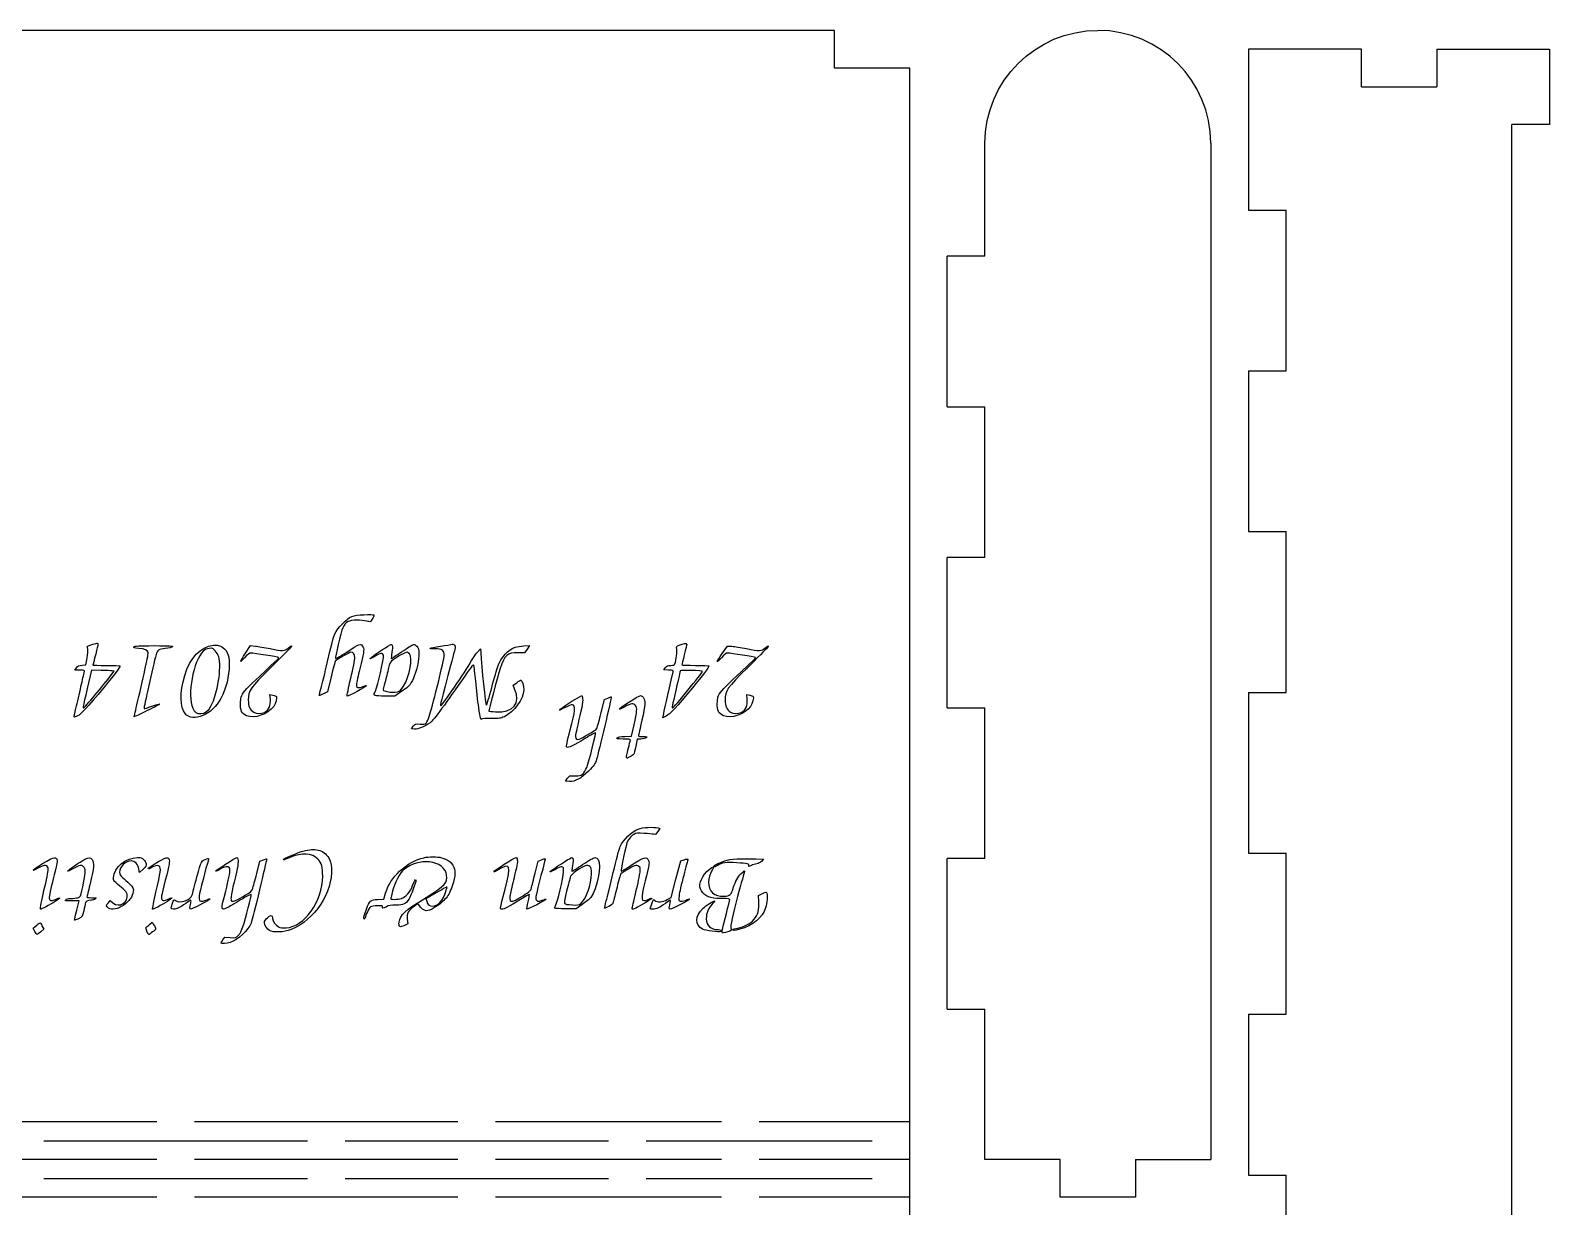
# Model space of a CAD drawing. Header units: millimetres. Extents: x 3 to 195, y -207 to -3.
# Drawn here: x 73.9 to 195, y -96.8 to -3 of the extents above; entities that cross this region are included whole.
import ezdxf

# ---------------------------------------------------------------- set-up
doc = ezdxf.new("R2010")
doc.units = ezdxf.units.MM
doc.layers.add('Box', color=7, linetype='CONTINUOUS')
doc.layers.add('Text', color=7, linetype='CONTINUOUS')

# ---------------------------------------------------------------- blocks, each defined once
blk = doc.blocks.new('BLOCK_2')
at = {"layer": 'Box', "color": 7}
for points in [[(180, -4.5), (171, -4.5)], [(171, -4.5), (171, -17.32)], [(180, -7.5), (180, -4.5)], [(186, -4.5), (186, -7.5)], [(186, -4.5), (192, -4.5)], [(192, -4.5), (195, -4.5)], [(195, -4.5), (195, -10.5)], [(180, -7.5), (186, -7.5)], [(192, -139.5), (192, -10.5)], [(195, -10.5), (192, -10.5)], [(171, -17.32), (174, -17.32)], [(174, -30.14), (174, -17.32)], [(171, -30.14), (171, -42.95)], [(171, -30.14), (174, -30.14)], [(171, -42.95), (174, -42.95)], [(174, -55.77), (174, -42.95)], [(171, -55.77), (171, -68.59)], [(171, -55.77), (174, -55.77)], [(171, -68.59), (174, -68.59)], [(174, -81.41), (174, -68.59)], [(171, -81.41), (171, -94.23)], [(171, -81.41), (174, -81.41)], [(171, -94.23), (174, -94.23)], [(174, -107.05), (174, -94.23)]]:
    blk.add_lwpolyline(points, dxfattribs=at)
blk = doc.blocks.new('BLOCK_3')
at = {"layer": 'Box', "color": 7}
for points in [[(150, -21), (150, -12)], [(168, -12), (168, -93)], [(147, -33), (147, -21)], [(150, -21), (147, -21)], [(147, -33), (150, -33)], [(150, -45), (150, -33)], [(150, -45), (147, -45)], [(147, -57), (147, -45)], [(147, -57), (150, -57)], [(150, -69), (150, -57)], [(150, -69), (147, -69)], [(147, -81), (147, -69)], [(147, -81), (150, -81)], [(150, -93), (150, -81)], [(156, -93), (150, -93)], [(156, -96), (156, -93)], [(162, -93), (162, -96)], [(162, -93), (168, -93)], [(162, -96), (156, -96)]]:
    blk.add_lwpolyline(points, dxfattribs=at)
for points in [[(150, -12), (150, -7.03), (154.03, -3), (159, -3)], [(168, -12), (168, -7.03), (163.97, -3), (159, -3)]]:
    blk.add_open_spline(points, degree=3, dxfattribs=at)

msp = doc.modelspace()

# ---------------------------------------------------------------- linework, layer by layer
at = {"layer": 'Box', "color": 7}
for points in [[(138, -3), (9, -3)], [(138, -6), (138, -3)], [(144, -6), (138, -6)], [(144, -132), (144, -6)], [(84, -90), (63, -90)], [(108, -90), (87, -90)], [(129, -90), (111, -90)], [(144, -90), (132, -90)], [(75, -91.5), (96, -91.5)], [(99, -91.5), (120, -91.5)], [(123, -91.5), (141, -91.5)], [(84, -93), (63, -93)], [(108, -93), (87, -93)], [(129, -93), (111, -93)], [(144, -93), (132, -93)], [(75, -94.5), (96, -94.5)], [(99, -94.5), (120, -94.5)], [(123, -94.5), (141, -94.5)], [(84, -96), (63, -96)], [(108, -96), (87, -96)], [(129, -96), (111, -96)], [(144, -96), (132, -96)]]:
    msp.add_lwpolyline(points, dxfattribs=at)
at = {"layer": 'Text', "color": 7}
for points in [[(101.3, -49.59), (101.3, -49.59)], [(78.5, -52.43), (78.48, -52.08), (78.78, -51.97)], [(91.08, -52.63), (91.47, -52.03), (91.86, -52.07)], [(107.74, -52.01), (107.74, -52.01)], [(113.26, -52.06), (113.71, -52.02), (113.51, -52.32), (113.31, -52.61), (112.76, -52.6)], [(126.24, -51.91), (126.24, -51.91)], [(78.04, -53.59), (78.35, -53.58), (78.43, -53.18)], [(79.13, -52.71), (79.13, -52.71)], [(85.24, -52.13), (85.24, -52.13)], [(87.7, -52.48), (87.7, -52.48), (87.7, -52.48)], [(89.15, -52.12), (89.15, -52.12)], [(94.64, -52.22), (94.64, -52.22)], [(103.73, -52.63), (103.73, -52.63)], [(104.73, -52.08), (104.73, -52.08)], [(109.59, -52.52), (109.81, -52.3), (109.82, -52.58)], [(129.07, -52.66), (129.47, -52.07), (129.84, -52.09)], [(132.64, -52.22), (132.64, -52.22)], [(77.86, -54), (77.46, -54), (77.6, -53.81)], [(79.53, -54.01), (78.8, -54), (78.46, -55.45), (78.46, -55.45)], [(80.4, -54.35), (80.61, -54.07), (80.43, -54.05)], [(124.79, -53.99), (124.4, -53.97), (124.54, -53.79)], [(125.72, -54.04), (125.72, -54.04)], [(97.9, -54.52), (97.61, -55.71), (97.29, -55.87)], [(103.54, -55.67), (102.98, -56.06), (102.2, -56.06)], [(112.52, -55.47), (112.4, -55.19), (112.68, -54.99)], [(93.05, -56.3), (93.01, -55.94), (93.25, -55.98)], [(117.51, -56.22), (117.88, -56.01), (117.92, -56.18), (117.92, -56.18), (117.92, -56.18)], [(119.39, -57.47), (119.67, -56.33), (119.94, -56.22)], [(122.75, -56.15), (122.75, -56.15)], [(131.05, -56.3), (131.01, -55.94), (131.25, -55.98)], [(124.59, -57.67), (124.33, -57.8), (124.37, -57.58)], [(104.55, -58.69), (104.29, -58.67), (104.44, -58.46)], [(121.3, -59.27), (121.83, -59.25), (122.04, -58.34)], [(122.58, -59.48), (122.28, -59.48), (122.17, -60.06)], [(116.88, -62.86), (116.58, -62.84), (116.73, -62.61)], [(123.95, -66.57), (124.08, -66.61), (123.92, -66.86)], [(123.95, -66.57), (123.95, -66.57), (123.95, -66.57)], [(96.86, -68.34), (96.86, -68.34), (96.86, -68.34)], [(106.69, -68.94), (106.69, -68.94)], [(76.05, -69.11), (76.05, -69.11)], [(78.85, -69.09), (78.85, -69.09)], [(82.91, -69.86), (82.63, -70.13), (82.58, -69.84)], [(82.95, -69.09), (82.95, -69.09)], [(84.97, -69.03), (84.97, -69.03)], [(88.12, -69.1), (88.12, -69.1)], [(90.46, -69.07), (90.46, -69.07)], [(91.96, -70.2), (92.22, -69.21), (92.5, -69.1)], [(112.71, -69.03), (112.71, -69.03)], [(114.15, -70.16), (114.39, -69.21), (114.66, -69.1)], [(117.48, -69.97), (117.48, -69.97), (117.48, -69.97)], [(119.18, -69.09), (119.18, -69.09)], [(124.68, -72.28), (124.99, -72.11), (125.37, -70.65), (125.75, -69.2), (126.04, -69.1)], [(126.32, -69.07), (126.32, -69.07)], [(128.21, -70.02), (128.21, -70.02), (128.21, -70.02)], [(131.76, -69.04), (132.34, -69.07), (132.19, -69.23)], [(131.76, -69.04), (131.76, -69.04)], [(77.63, -73.12), (77.82, -72.39), (77.22, -72.39)], [(80.14, -72.54), (80.29, -72.36), (80.5, -72.54)], [(101.6, -72.27), (102.09, -72.25), (102.23, -71.78)], [(106.26, -71.75), (105.45, -72.22), (105.51, -72.41)], [(106.26, -71.75), (106.26, -71.75), (106.26, -71.75)], [(131.98, -72.42), (131.94, -71.96), (132.23, -71.81)], [(132.61, -71.77), (132.61, -71.77), (132.61, -71.77)], [(103.96, -73.83), (104, -74.2), (103.73, -74.34)], [(117.91, -72.67), (117.41, -73.01), (116.58, -73.01)], [(128.23, -72.67), (128.23, -72.67), (128.23, -72.67)], [(74.27, -74.81), (74.14, -74.56), (74.29, -74.44)], [(74.85, -74.36), (75.01, -74.63), (74.75, -74.84)], [(74.85, -74.36), (74.85, -74.36)], [(83.42, -74.26), (83.62, -74.08), (83.72, -74.23), (83.72, -74.23)], [(89.27, -75.49), (89.41, -75.27), (89.85, -75.31)]]:
    msp.add_lwpolyline(points, dxfattribs=at)
for points in [[(98.8, -50.29), (99.41, -49.68), (99.59, -49.6), (100.51, -49.57)], [(100.51, -49.57), (100.92, -49.56), (101.28, -49.57), (101.3, -49.59)], [(101.3, -49.59), (101.35, -49.64), (101.13, -50.06), (101.03, -50.12)], [(97.61, -53.31), (98.17, -50.91), (98.15, -50.94), (98.8, -50.29)], [(98.82, -50.61), (98.67, -50.96), (98.2, -53.01), (98.25, -53.07)], [(99.95, -50.01), (99.29, -50.01), (99.01, -50.16), (98.82, -50.61)], [(100.7, -50.08), (100.56, -50.04), (100.22, -50.01), (99.95, -50.01)], [(101.03, -50.12), (100.99, -50.14), (100.85, -50.12), (100.7, -50.08)], [(78.78, -51.97), (78.94, -51.9), (79.13, -51.85), (79.21, -51.85)], [(79.21, -51.85), (79.35, -51.85), (79.35, -51.85), (79.13, -52.71)], [(82.18, -52.13), (82.24, -52.06), (82.57, -52.04), (83.79, -52.04)], [(83.79, -52.04), (85.08, -52.04), (85.31, -52.06), (85.24, -52.13)], [(86.23, -54.42), (86.64, -53.01), (87.48, -52.12), (88.51, -52.01)], [(88.51, -52.01), (88.8, -51.97), (88.91, -51.99), (89.15, -52.12)], [(94.46, -52.24), (94.74, -51.99), (94.84, -51.98), (94.64, -52.22)], [(99.09, -52.58), (100.19, -51.85), (100.27, -51.83), (100.44, -52.16)], [(102.42, -52.08), (102.7, -51.91), (102.73, -51.91), (102.77, -52.01)], [(102.77, -52.01), (102.8, -52.08), (102.78, -52.33), (102.74, -52.58)], [(103.51, -52.53), (103.96, -52.23), (104.38, -51.97), (104.45, -51.95)], [(104.45, -51.95), (104.52, -51.93), (104.63, -51.98), (104.73, -52.08)], [(106.61, -52.08), (107.04, -52.02), (107.46, -51.95), (107.54, -51.93)], [(107.54, -51.93), (107.63, -51.91), (107.7, -51.94), (107.74, -52.01)], [(107.74, -52.01), (107.77, -52.07), (107.79, -52.19), (107.77, -52.26)], [(125.44, -52.33), (125.4, -52.11), (125.41, -52.09), (125.63, -52)], [(125.63, -52), (125.97, -51.86), (126.24, -51.82), (126.24, -51.91)], [(126.24, -51.91), (126.24, -51.95), (126.15, -52.33), (126.04, -52.76)], [(132.46, -52.24), (132.74, -51.99), (132.84, -51.98), (132.64, -52.22)], [(78.43, -53.18), (78.48, -52.97), (78.51, -52.63), (78.5, -52.43)], [(79.13, -52.71), (79.01, -53.19), (78.91, -53.58), (78.91, -53.59)], [(82.57, -52.26), (82.19, -52.23), (82.12, -52.2), (82.18, -52.13)], [(82.47, -56.51), (83.02, -54.24), (83.35, -52.69), (83.31, -52.56)], [(83.31, -52.56), (83.25, -52.38), (83.09, -52.31), (82.57, -52.26)], [(83.94, -52.75), (83.7, -53.65), (82.95, -57.02), (82.98, -57.05)], [(84.68, -52.27), (84.14, -52.32), (84.03, -52.39), (83.94, -52.75)], [(85.24, -52.13), (85.2, -52.18), (84.97, -52.24), (84.68, -52.27)], [(87.7, -52.48), (86.91, -53.23), (86.4, -55.99), (86.86, -57.03)], [(88.17, -52.26), (88, -52.28), (87.83, -52.36), (87.7, -52.48)], [(88.65, -52.45), (88.46, -52.24), (88.41, -52.22), (88.17, -52.26)], [(88.94, -52.94), (88.9, -52.79), (88.77, -52.57), (88.65, -52.45)], [(88.92, -54.82), (89.04, -54.13), (89.05, -53.3), (88.94, -52.94)], [(89.15, -52.12), (89.38, -52.23), (89.49, -52.35), (89.61, -52.6)], [(89.61, -52.6), (89.75, -52.88), (89.77, -53), (89.77, -53.58)], [(90.99, -53), (90.56, -53.46), (90.57, -53.41), (91.08, -52.63)], [(90.67, -56.64), (90.71, -55.81), (90.6, -55.94), (93.62, -53.14)], [(91.51, -52.63), (91.39, -52.63), (91.24, -52.74), (90.99, -53)], [(93.71, -52.99), (93.67, -52.95), (91.72, -52.63), (91.51, -52.63)], [(91.86, -52.07), (92.08, -52.1), (92.6, -52.19), (93.03, -52.27)], [(93.03, -52.27), (94.05, -52.48), (94.19, -52.48), (94.46, -52.24)], [(94.64, -52.22), (94.55, -52.32), (93.84, -53.03), (93.07, -53.8)], [(93.62, -53.14), (93.69, -53.08), (93.73, -53.01), (93.71, -52.99)], [(99.47, -52.56), (99.36, -52.56), (98.29, -53.18), (98.22, -53.28)], [(98.25, -53.07), (98.27, -53.09), (98.65, -52.87), (99.09, -52.58)], [(99.46, -54.64), (99.64, -53.87), (99.79, -53.13), (99.79, -53)], [(99.79, -53), (99.79, -52.75), (99.66, -52.56), (99.47, -52.56)], [(100.44, -52.16), (100.54, -52.36), (100.5, -52.63), (100.18, -53.89)], [(100.97, -53.1), (100.97, -53.04), (101.92, -52.36), (102.42, -52.08)], [(101.31, -52.93), (101.12, -53.05), (100.97, -53.13), (100.97, -53.1)], [(102.05, -53.13), (102.13, -52.57), (101.95, -52.52), (101.31, -52.93)], [(101.37, -55.78), (101.47, -55.67), (101.96, -53.74), (102.05, -53.13)], [(103.07, -53.01), (102.68, -53.26), (102.59, -53.35), (102.54, -53.54)], [(102.74, -52.58), (102.7, -52.83), (102.67, -53.05), (102.68, -53.06)], [(102.68, -53.06), (102.69, -53.07), (103.07, -52.83), (103.51, -52.53)], [(103.73, -52.63), (103.63, -52.67), (103.33, -52.84), (103.07, -53.01)], [(103.67, -55.28), (104.15, -54.46), (104.41, -53), (104.13, -52.69)], [(104.13, -52.69), (103.99, -52.54), (103.97, -52.54), (103.73, -52.63)], [(104.88, -52.69), (104.88, -53.18), (104.76, -53.82), (104.55, -54.39)], [(104.73, -52.08), (104.86, -52.21), (104.88, -52.29), (104.88, -52.69)], [(106.17, -52.3), (105.92, -52.3), (105.73, -52.28), (105.77, -52.25)], [(105.76, -57.5), (106.04, -56.64), (106.91, -53.11), (106.91, -52.83)], [(105.77, -52.25), (105.8, -52.22), (106.18, -52.14), (106.61, -52.08)], [(106.91, -52.83), (106.91, -52.41), (106.75, -52.3), (106.17, -52.3)], [(107.77, -52.26), (107.75, -52.34), (107.49, -53.31), (107.2, -54.42)], [(109.04, -53.31), (109.22, -52.99), (109.47, -52.63), (109.59, -52.52)], [(109.82, -52.58), (109.88, -53.72), (110.2, -56.8), (110.26, -56.79)], [(111.18, -53.69), (111.44, -52.98), (112.03, -52.32), (112.57, -52.17)], [(112.76, -52.6), (111.92, -52.59), (111.73, -52.76), (111.37, -53.87)], [(112.57, -52.17), (112.7, -52.14), (113.01, -52.09), (113.26, -52.06)], [(125.29, -53.49), (125.39, -53.13), (125.47, -52.53), (125.44, -52.33)], [(126.04, -52.76), (125.94, -53.19), (125.85, -53.55), (125.85, -53.57)], [(128.67, -56.64), (128.71, -55.81), (128.6, -55.94), (131.62, -53.14)], [(128.66, -53.31), (128.66, -53.28), (128.84, -52.98), (129.07, -52.66)], [(129, -53), (128.81, -53.2), (128.66, -53.34), (128.66, -53.31)], [(129.51, -52.63), (129.39, -52.63), (129.24, -52.74), (129, -53)], [(131.71, -52.99), (131.67, -52.95), (129.72, -52.63), (129.51, -52.63)], [(129.84, -52.09), (130.04, -52.1), (130.56, -52.18), (131, -52.27)], [(131, -52.27), (132.05, -52.48), (132.19, -52.48), (132.46, -52.24)], [(132.64, -52.22), (132.55, -52.32), (131.84, -53.03), (131.07, -53.8)], [(131.62, -53.14), (131.69, -53.08), (131.73, -53.01), (131.71, -52.99)], [(77.6, -53.81), (77.71, -53.65), (77.79, -53.61), (78.04, -53.59)], [(78.23, -54.11), (78.26, -54.01), (78.21, -54), (77.86, -54)], [(78, -55.11), (78.11, -54.62), (78.21, -54.18), (78.23, -54.11)], [(78.18, -57), (78.23, -57), (79.76, -55.17), (80.4, -54.35)], [(78.91, -53.59), (78.91, -53.6), (79.39, -53.61), (79.98, -53.61)], [(80.43, -54.05), (80.33, -54.03), (79.92, -54.01), (79.53, -54.01)], [(81.06, -53.66), (81.06, -53.77), (80.65, -54.33), (79.81, -55.34)], [(79.98, -53.61), (80.58, -53.61), (81.06, -53.63), (81.06, -53.66)], [(86.25, -57.45), (85.84, -56.96), (85.83, -55.79), (86.23, -54.42)], [(89.77, -53.58), (89.76, -54.5), (89.54, -55.4), (89.1, -56.24)], [(93.07, -53.8), (91.45, -55.4), (91.29, -55.64), (91.29, -56.37)], [(97.09, -55.43), (97.17, -55.13), (97.41, -54.18), (97.61, -53.31)], [(98.22, -53.28), (98.2, -53.31), (98.06, -53.87), (97.9, -54.52)], [(100.18, -53.89), (100.04, -54.43), (99.92, -54.99), (99.92, -55.13)], [(102.54, -53.54), (102.51, -53.67), (102.39, -54.14), (102.28, -54.59)], [(104.55, -54.39), (104.31, -55.05), (104.14, -55.27), (103.54, -55.67)], [(108.54, -54.47), (107.13, -56.53), (106.04, -57.99), (105.78, -58.18)], [(107.2, -54.42), (106.52, -56.99), (106.56, -56.81), (106.66, -56.8)], [(106.66, -56.8), (106.76, -56.8), (108.59, -54.12), (109.04, -53.31)], [(109.27, -53.63), (109.23, -53.5), (109.12, -53.63), (108.54, -54.47)], [(109.42, -54.88), (109.36, -54.27), (109.29, -53.71), (109.27, -53.63)], [(111.37, -53.87), (111.15, -54.56), (110.43, -57.22), (110.46, -57.25)], [(110.69, -55.39), (110.89, -54.64), (111.11, -53.88), (111.18, -53.69)], [(124.37, -57.58), (124.4, -57.41), (124.73, -55.93), (125.16, -54.12)], [(124.54, -53.79), (124.66, -53.64), (124.73, -53.61), (124.97, -53.61)], [(125.16, -54.12), (125.18, -54.02), (125.12, -54), (124.79, -53.99)], [(124.97, -53.61), (125.18, -53.61), (125.26, -53.58), (125.29, -53.49)], [(125.12, -57), (125.2, -57), (127.48, -54.21), (127.48, -54.1)], [(125.72, -54.04), (125.72, -54.06), (125.57, -54.71), (125.39, -55.47)], [(126.45, -54.01), (126.05, -54), (125.72, -54.02), (125.72, -54.04)], [(125.85, -53.57), (125.85, -53.59), (126.33, -53.61), (126.93, -53.61)], [(127.48, -54.1), (127.48, -54.05), (127.18, -54.02), (126.45, -54.01)], [(128, -53.66), (128, -53.76), (127.52, -54.4), (126.69, -55.4)], [(126.93, -53.61), (127.52, -53.61), (128, -53.63), (128, -53.66)], [(131.07, -53.8), (129.45, -55.4), (129.29, -55.64), (129.29, -56.37)], [(77.61, -56.83), (77.71, -56.37), (77.89, -55.59), (78, -55.11)], [(79.81, -55.34), (78.4, -57.04), (77.98, -57.49), (77.68, -57.64)], [(78.46, -55.45), (78.09, -57.04), (78.1, -57), (78.18, -57)], [(87.52, -57.46), (88.15, -57.46), (88.62, -56.58), (88.92, -54.82)], [(96.95, -56.01), (96.94, -56), (97, -55.74), (97.09, -55.43)], [(99.17, -56.07), (99.15, -56.05), (99.28, -55.41), (99.46, -54.64)], [(100.71, -55.23), (100.71, -55.3), (99.21, -56.12), (99.17, -56.07)], [(99.92, -55.13), (99.92, -55.35), (99.93, -55.37), (100.12, -55.37)], [(100.12, -55.37), (100.23, -55.37), (100.41, -55.32), (100.51, -55.27)], [(100.51, -55.27), (100.62, -55.22), (100.71, -55.2), (100.71, -55.23)], [(102.04, -55.51), (102.01, -55.6), (102.07, -55.63), (102.34, -55.69)], [(102.28, -54.59), (102.17, -55.04), (102.07, -55.45), (102.04, -55.51)], [(102.34, -55.69), (103.06, -55.85), (103.4, -55.74), (103.67, -55.28)], [(109.66, -56.98), (109.58, -56.44), (109.47, -55.49), (109.42, -54.88)], [(110.26, -56.79), (110.3, -56.77), (110.49, -56.15), (110.69, -55.39)], [(111, -57.31), (112.42, -57.41), (113.03, -56.66), (112.52, -55.47)], [(113.24, -55.56), (113.24, -56.28), (112.47, -57.34), (111.7, -57.7)], [(112.68, -54.99), (112.84, -54.87), (112.99, -54.78), (113.02, -54.78)], [(113.02, -54.78), (113.11, -54.78), (113.24, -55.24), (113.24, -55.56)], [(126.69, -55.4), (125.43, -56.92), (124.88, -57.52), (124.59, -57.67)], [(125.39, -55.47), (125.05, -56.93), (125.03, -57), (125.12, -57)], [(77.41, -57.72), (77.41, -57.69), (77.5, -57.29), (77.61, -56.83)], [(82.2, -57.7), (82.2, -57.69), (82.32, -57.16), (82.47, -56.51)], [(82.98, -57.05), (83, -57.07), (83.28, -56.99), (83.61, -56.87)], [(84.23, -56.69), (84.25, -56.71), (83.81, -56.95), (83.24, -57.22)], [(83.61, -56.87), (83.93, -56.75), (84.21, -56.67), (84.23, -56.69)], [(89.1, -56.24), (88.43, -57.54), (86.88, -58.2), (86.25, -57.45)], [(91.16, -57.63), (90.78, -57.47), (90.64, -57.19), (90.67, -56.64)], [(93.32, -56.88), (92.88, -57.51), (91.77, -57.89), (91.16, -57.63)], [(91.29, -56.37), (91.29, -56.86), (91.42, -57.15), (91.72, -57.33)], [(92.58, -57.36), (92.91, -57.23), (93.1, -56.79), (93.05, -56.3)], [(93.25, -55.98), (93.38, -56), (93.5, -56.05), (93.53, -56.09)], [(93.53, -56.09), (93.6, -56.2), (93.48, -56.67), (93.32, -56.88)], [(97.29, -55.87), (97.11, -55.96), (96.96, -56.02), (96.95, -56.01)], [(102.2, -56.06), (101.36, -56.06), (101.18, -56), (101.37, -55.78)], [(116.08, -57.18), (116.05, -57.15), (117.04, -56.48), (117.51, -56.22)], [(117.12, -56.75), (117.03, -56.74), (116.78, -56.84), (116.54, -56.97)], [(116.95, -58.75), (117.35, -57.25), (117.39, -56.79), (117.12, -56.75)], [(117.92, -56.18), (117.98, -56.41), (117.92, -56.78), (117.62, -58.04)], [(120.22, -56.12), (120.25, -56.14), (119.19, -60.62), (119.05, -61.08)], [(119.94, -56.22), (120.08, -56.16), (120.21, -56.11), (120.22, -56.12)], [(120.85, -57.11), (120.78, -57.05), (122.39, -56.02), (122.57, -56.02)], [(122.16, -56.82), (122.01, -56.61), (121.78, -56.64), (121.3, -56.91)], [(122.04, -58.34), (122.28, -57.29), (122.3, -57.02), (122.16, -56.82)], [(122.57, -56.02), (122.6, -56.02), (122.68, -56.08), (122.75, -56.15)], [(122.75, -56.15), (122.96, -56.38), (122.94, -56.77), (122.66, -57.99)], [(129.16, -57.63), (128.78, -57.47), (128.64, -57.19), (128.67, -56.64)], [(131.32, -56.88), (130.88, -57.51), (129.77, -57.89), (129.16, -57.63)], [(129.29, -56.37), (129.29, -56.86), (129.42, -57.15), (129.72, -57.33)], [(130.58, -57.36), (130.91, -57.23), (131.1, -56.79), (131.05, -56.3)], [(131.25, -55.98), (131.38, -56), (131.5, -56.05), (131.53, -56.09)], [(131.53, -56.09), (131.6, -56.2), (131.48, -56.67), (131.32, -56.88)], [(77.68, -57.64), (77.53, -57.72), (77.41, -57.76), (77.41, -57.72)], [(83.24, -57.22), (82.68, -57.5), (82.21, -57.71), (82.2, -57.7)], [(86.86, -57.03), (87.01, -57.36), (87.15, -57.46), (87.52, -57.46)], [(91.72, -57.33), (91.97, -57.48), (92.27, -57.49), (92.58, -57.36)], [(104.99, -58.29), (105.47, -58.33), (105.5, -58.3), (105.76, -57.5)], [(109.89, -57.9), (109.81, -57.97), (109.78, -57.82), (109.66, -56.98)], [(110.66, -57.84), (110.22, -57.83), (109.95, -57.85), (109.89, -57.9)], [(110.46, -57.25), (110.47, -57.26), (110.72, -57.29), (111, -57.31)], [(111.7, -57.7), (111.38, -57.84), (111.27, -57.86), (110.66, -57.84)], [(116.54, -56.97), (116.3, -57.1), (116.1, -57.19), (116.08, -57.18)], [(117.62, -58.04), (117.48, -58.62), (117.36, -59.19), (117.36, -59.29)], [(119.05, -58.68), (119.08, -58.63), (119.23, -58.09), (119.39, -57.47)], [(121.3, -56.91), (121.07, -57.04), (120.86, -57.13), (120.85, -57.11)], [(122.66, -57.99), (122.51, -58.63), (122.39, -59.18), (122.39, -59.22)], [(129.72, -57.33), (129.97, -57.48), (130.27, -57.49), (130.58, -57.36)], [(104.44, -58.46), (104.58, -58.26), (104.59, -58.26), (104.99, -58.29)], [(105.78, -58.18), (105.33, -58.5), (104.84, -58.71), (104.55, -58.69)], [(116.68, -60.13), (116.62, -60.09), (116.7, -59.71), (116.95, -58.75)], [(117.36, -59.29), (117.36, -59.48), (117.49, -59.57), (117.67, -59.5)], [(117.67, -59.5), (117.86, -59.44), (118.98, -58.76), (119.05, -58.68)], [(118.97, -58.98), (118.95, -58.96), (118.59, -59.16), (118.17, -59.42)], [(118.27, -61.75), (118.44, -61.27), (119.02, -59.03), (118.97, -58.98)], [(120.69, -59.39), (120.75, -59.32), (120.93, -59.28), (121.3, -59.27)], [(122.39, -59.22), (122.39, -59.26), (122.54, -59.29), (122.76, -59.29)], [(122.76, -59.29), (123.1, -59.29), (123.12, -59.29), (123.01, -59.38)], [(118.17, -59.42), (117.22, -60), (116.78, -60.22), (116.68, -60.13)], [(121.17, -59.48), (120.69, -59.48), (120.62, -59.47), (120.69, -59.39)], [(121.74, -59.56), (121.74, -59.5), (121.58, -59.48), (121.17, -59.48)], [(121.69, -60.91), (121.36, -61.08), (121.36, -61.09), (121.57, -60.26)], [(121.57, -60.26), (121.66, -59.92), (121.73, -59.61), (121.74, -59.56)], [(122.17, -60.06), (122.1, -60.38), (122.03, -60.67), (122.01, -60.7)], [(123.01, -59.38), (122.94, -59.43), (122.74, -59.48), (122.58, -59.48)], [(117.94, -62.26), (118.05, -62.16), (118.2, -61.94), (118.27, -61.75)], [(119.05, -61.08), (118.92, -61.49), (118.85, -61.59), (118.41, -62.03)], [(122.01, -60.7), (121.98, -60.74), (121.84, -60.83), (121.69, -60.91)], [(116.73, -62.61), (116.89, -62.39), (116.9, -62.39), (117.31, -62.41)], [(118.41, -62.03), (117.81, -62.63), (117.33, -62.89), (116.88, -62.86)], [(117.31, -62.41), (117.69, -62.43), (117.75, -62.41), (117.94, -62.26)], [(122.36, -66.66), (122.74, -66.52), (123.61, -66.47), (123.95, -66.57)], [(120.93, -68.04), (121.16, -67.53), (121.88, -66.83), (122.36, -66.66)], [(122.01, -67.08), (121.76, -67.22), (121.52, -67.53), (121.43, -67.88)], [(122.83, -67), (122.34, -66.97), (122.2, -66.98), (122.01, -67.08)], [(123.59, -67.07), (123.49, -67.05), (123.15, -67.02), (122.83, -67)], [(123.92, -66.86), (123.79, -67.08), (123.74, -67.11), (123.59, -67.07)], [(74.48, -69.67), (75.7, -68.89), (75.96, -68.79), (76.05, -69.11)], [(78.27, -69.07), (78.62, -68.89), (78.72, -68.89), (78.85, -69.09)], [(80.55, -70.52), (80.57, -69.74), (81.55, -68.93), (82.47, -68.93)], [(82.47, -68.93), (82.73, -68.93), (82.83, -68.96), (82.95, -69.09)], [(83.38, -69.71), (84.58, -68.95), (84.89, -68.82), (84.97, -69.03)], [(88, -69.03), (88.13, -68.99), (88.15, -69), (88.12, -69.1)], [(88.69, -70.02), (88.64, -69.98), (90.27, -68.93), (90.38, -68.93)], [(90.38, -68.93), (90.4, -68.93), (90.44, -68.99), (90.46, -69.07)], [(92.5, -69.1), (92.77, -69.01), (92.78, -69.01), (92.75, -69.11)], [(94.1, -69.1), (94.03, -69.03), (95.13, -68.55), (95.64, -68.42)], [(94.59, -68.93), (94.33, -69.04), (94.11, -69.12), (94.1, -69.1)], [(96.83, -69.05), (96.37, -68.56), (95.57, -68.52), (94.59, -68.93)], [(95.64, -68.42), (96.21, -68.27), (96.51, -68.26), (96.86, -68.34)], [(96.86, -68.34), (97.22, -68.42), (97.5, -68.63), (97.7, -68.95)], [(97.7, -68.95), (97.85, -69.21), (97.89, -69.35), (97.92, -69.77)], [(103.35, -70.01), (103.93, -69.47), (104.66, -69.07), (105.29, -68.94)], [(105.29, -68.94), (105.7, -68.85), (106.34, -68.85), (106.69, -68.94)], [(106.69, -68.94), (107.24, -69.07), (107.6, -69.38), (107.73, -69.86)], [(110.85, -70.06), (110.86, -69.96), (112.48, -68.93), (112.64, -68.93)], [(112.64, -68.93), (112.65, -68.93), (112.68, -68.98), (112.71, -69.03)], [(114.66, -69.1), (114.8, -69.04), (114.93, -69.01), (114.95, -69.02)], [(115.39, -69.99), (116.17, -69.45), (117, -68.93), (117.08, -68.93)], [(117.08, -68.93), (117.2, -68.93), (117.22, -69.26), (117.11, -69.71)], [(117.93, -69.49), (118.41, -69.17), (118.82, -68.93), (118.91, -68.93)], [(118.91, -68.93), (119.01, -68.93), (119.11, -68.99), (119.18, -69.09)], [(120.38, -70.11), (120.6, -69.15), (120.85, -68.22), (120.93, -68.04)], [(121.43, -67.88), (121.28, -68.4), (120.96, -69.99), (121, -70.02)], [(121.73, -69.6), (122.85, -68.86), (123.05, -68.8), (123.19, -69.17)], [(129.26, -69.19), (129.71, -69.04), (130.58, -68.99), (131.76, -69.04)], [(74.47, -69.81), (74.03, -70.07), (74.03, -69.96), (74.48, -69.67)], [(75.35, -69.89), (75.35, -69.48), (75.08, -69.46), (74.47, -69.81)], [(75.01, -71.55), (75.2, -70.76), (75.35, -70.01), (75.35, -69.89)], [(76.05, -69.11), (76.08, -69.23), (75.99, -69.7), (75.75, -70.63)], [(76.88, -70.02), (76.84, -69.99), (77.92, -69.24), (78.27, -69.07)], [(77.32, -69.82), (77.09, -69.95), (76.89, -70.04), (76.88, -70.02)], [(78.14, -69.65), (77.99, -69.49), (77.9, -69.5), (77.32, -69.82)], [(78.19, -70.81), (78.35, -70.06), (78.34, -69.86), (78.14, -69.65)], [(78.85, -69.09), (79.01, -69.34), (78.98, -69.77), (78.72, -70.89)], [(81.97, -69.19), (81.52, -69.19), (81.03, -69.66), (81.03, -70.1)], [(81.03, -70.1), (81.03, -70.27), (81.08, -70.36), (81.27, -70.52)], [(82.58, -69.84), (82.52, -69.5), (82.23, -69.19), (81.97, -69.19)], [(83.15, -69.42), (83.19, -69.57), (83.16, -69.64), (82.91, -69.86)], [(82.95, -69.09), (83.04, -69.17), (83.13, -69.32), (83.15, -69.42)], [(83.33, -69.82), (83.3, -69.79), (83.32, -69.74), (83.38, -69.71)], [(83.55, -69.75), (83.45, -69.81), (83.35, -69.84), (83.33, -69.82)], [(84.2, -69.61), (84.07, -69.52), (83.82, -69.57), (83.55, -69.75)], [(83.93, -71.69), (84.31, -70.11), (84.36, -69.73), (84.2, -69.61)], [(84.97, -69.03), (85.05, -69.24), (85, -69.48), (84.68, -70.72)], [(87.2, -70.47), (87.54, -69.16), (87.53, -69.17), (88, -69.03)], [(88.12, -69.1), (87.91, -69.75), (87.41, -71.71), (87.38, -71.97)], [(89.08, -69.84), (88.88, -69.96), (88.7, -70.04), (88.69, -70.02)], [(89.62, -69.66), (89.51, -69.65), (89.31, -69.72), (89.08, -69.84)], [(89.49, -71.6), (89.71, -70.74), (89.84, -70.11), (89.82, -69.95)], [(89.82, -69.95), (89.81, -69.71), (89.79, -69.68), (89.62, -69.66)], [(90.46, -69.07), (90.52, -69.26), (90.46, -69.65), (90.16, -70.88)], [(91.65, -71.39), (91.68, -71.28), (91.82, -70.74), (91.96, -70.2)], [(92.75, -69.11), (92.73, -69.17), (92.48, -70.25), (92.18, -71.51)], [(97.92, -69.77), (98.03, -71.71), (96.6, -73.89), (94.7, -74.67)], [(97.22, -70.41), (97.23, -69.72), (97.13, -69.37), (96.83, -69.05)], [(102.23, -71.78), (102.47, -71.03), (102.77, -70.57), (103.35, -70.01)], [(103.76, -69.83), (103.35, -70.13), (102.93, -70.94), (102.76, -71.72)], [(105.73, -69.28), (105.02, -69.21), (104.3, -69.41), (103.76, -69.83)], [(107.1, -70.33), (107.02, -69.76), (106.48, -69.35), (105.73, -69.28)], [(107.73, -69.86), (107.82, -70.23), (107.68, -70.98), (107.39, -71.61)], [(111.06, -69.99), (110.95, -70.06), (110.85, -70.09), (110.85, -70.06)], [(111.76, -71.45), (112.28, -69.46), (112.2, -69.29), (111.06, -69.99)], [(112.71, -69.03), (112.78, -69.22), (112.75, -69.41), (112.52, -70.34)], [(113.85, -71.36), (113.89, -71.22), (114.02, -70.69), (114.15, -70.16)], [(114.78, -69.76), (114.58, -70.45), (114.29, -71.63), (114.22, -72.04)], [(114.95, -69.02), (114.96, -69.04), (114.89, -69.37), (114.78, -69.76)], [(115.36, -70.07), (115.34, -70.05), (115.36, -70.01), (115.39, -69.99)], [(115.77, -69.87), (115.56, -70), (115.38, -70.09), (115.36, -70.07)], [(116.29, -69.66), (116.2, -69.65), (115.98, -69.74), (115.77, -69.87)], [(115.77, -72.77), (115.92, -72.55), (116.4, -70.53), (116.42, -70.07)], [(116.42, -70.07), (116.43, -69.71), (116.42, -69.68), (116.29, -69.66)], [(117.48, -69.97), (117.13, -70.21), (116.98, -70.35), (116.95, -70.48)], [(117.11, -69.71), (117.08, -69.86), (117.06, -70.01), (117.08, -70.02)], [(117.08, -70.02), (117.09, -70.04), (117.48, -69.8), (117.93, -69.49)], [(118.5, -69.65), (118.3, -69.49), (118.11, -69.55), (117.48, -69.97)], [(118.64, -70.23), (118.65, -69.82), (118.63, -69.75), (118.5, -69.65)], [(119.18, -69.09), (119.47, -69.53), (119.09, -71.44), (118.58, -72.11)], [(119.82, -72.38), (119.91, -72.08), (120.17, -71.06), (120.38, -70.11)], [(122.08, -69.58), (121.89, -69.64), (121.03, -70.16), (120.96, -70.26)], [(121, -70.02), (121.02, -70.04), (121.35, -69.85), (121.73, -69.6)], [(122.41, -69.63), (122.31, -69.56), (122.21, -69.55), (122.08, -69.58)], [(122.18, -71.7), (122.34, -71.02), (122.49, -70.3), (122.51, -70.1)], [(122.51, -70.1), (122.55, -69.77), (122.54, -69.72), (122.41, -69.63)], [(123.19, -69.17), (123.27, -69.38), (123.24, -69.55), (122.93, -70.79)], [(126.32, -69.07), (126.32, -69.1), (126.17, -69.68), (125.99, -70.35)], [(126.04, -69.1), (126.19, -69.05), (126.32, -69.03), (126.32, -69.07)], [(127.4, -71.58), (127.14, -71.18), (127.31, -70.6), (127.84, -70.05)], [(127.84, -70.05), (128.27, -69.6), (128.5, -69.58), (128.21, -70.02)], [(128.21, -70.02), (128.09, -70.2), (127.98, -70.59), (127.97, -70.88)], [(128.39, -69.66), (128.31, -69.58), (128.66, -69.39), (129.26, -69.19)], [(128.7, -69.56), (128.54, -69.67), (128.43, -69.7), (128.39, -69.66)], [(130.23, -69.35), (129.38, -69.29), (129.01, -69.34), (128.7, -69.56)], [(130.81, -70.14), (130.76, -70.29), (130.47, -71.33), (130.17, -72.46)], [(131.19, -69.56), (131.23, -69.44), (131.07, -69.4), (130.23, -69.35)], [(130.55, -70.23), (130.85, -69.94), (130.89, -69.93), (130.81, -70.14)], [(131.4, -69.56), (131.18, -69.67), (131.14, -69.67), (131.19, -69.56)], [(131.81, -69.43), (131.68, -69.45), (131.49, -69.51), (131.4, -69.56)], [(132.19, -69.23), (132.11, -69.31), (131.94, -69.4), (131.81, -69.43)], [(75.75, -70.63), (75.56, -71.36), (75.41, -72.04), (75.41, -72.14)], [(77.59, -72.15), (77.93, -72.11), (77.9, -72.17), (78.19, -70.81)], [(78.72, -70.89), (78.58, -71.44), (78.46, -71.95), (78.44, -72.01)], [(81.31, -71.42), (80.54, -70.79), (80.54, -70.79), (80.55, -70.52)], [(81.27, -70.52), (81.4, -70.63), (81.66, -70.86), (81.83, -71.03)], [(81.63, -71.84), (81.61, -71.74), (81.48, -71.56), (81.31, -71.42)], [(81.83, -71.03), (82.14, -71.33), (82.15, -71.35), (82.12, -71.64)], [(84.68, -70.72), (84.33, -72.08), (84.31, -72.2), (84.45, -72.32)], [(86.82, -71.91), (86.85, -71.79), (87.02, -71.15), (87.2, -70.47)], [(90.16, -70.88), (89.89, -72), (89.85, -72.36), (89.98, -72.41)], [(91.05, -71.93), (91.49, -71.66), (91.61, -71.56), (91.65, -71.39)], [(94.31, -74.53), (95.78, -74.44), (97.2, -72.43), (97.22, -70.41)], [(103.49, -72.19), (103.82, -72.1), (104.22, -71.65), (104.39, -71.16)], [(104.65, -70.74), (104.65, -70.89), (104.25, -71.98), (104.1, -72.23)], [(104.39, -71.16), (104.53, -70.79), (104.65, -70.59), (104.65, -70.74)], [(105.47, -72.1), (107.01, -71.12), (107.19, -70.93), (107.1, -70.33)], [(107.13, -71.3), (107.13, -71.25), (107, -71.32), (106.26, -71.75)], [(107.03, -71.63), (107.09, -71.46), (107.13, -71.31), (107.13, -71.3)], [(112.52, -70.34), (112.4, -70.84), (112.25, -71.48), (112.19, -71.76)], [(113.19, -71.97), (113.71, -71.64), (113.8, -71.56), (113.85, -71.36)], [(116.95, -70.48), (116.92, -70.58), (116.8, -71.09), (116.66, -71.62)], [(117.81, -72.57), (118.21, -72.23), (118.62, -71.07), (118.64, -70.23)], [(120.68, -71.28), (120.55, -71.8), (120.41, -72.33), (120.38, -72.46)], [(120.96, -70.26), (120.93, -70.3), (120.81, -70.75), (120.68, -71.28)], [(122.93, -70.79), (122.53, -72.35), (122.56, -72.53), (123.16, -72.26)], [(125.99, -70.35), (125.81, -71.02), (125.64, -71.76), (125.62, -71.98)], [(127.97, -70.88), (127.94, -71.61), (128.44, -72.07), (129.21, -72.01)], [(129.21, -72.01), (129.73, -71.97), (129.75, -71.95), (129.97, -71.27)], [(129.97, -71.27), (130.09, -70.88), (130.36, -70.41), (130.55, -70.23)], [(74.73, -73.03), (74.7, -73), (74.83, -72.34), (75.01, -71.55)], [(76.25, -72.15), (76.28, -72.19), (75.67, -72.59), (75.14, -72.87)], [(75.41, -72.14), (75.42, -72.38), (75.57, -72.41), (75.92, -72.26)], [(75.92, -72.26), (76.08, -72.19), (76.23, -72.14), (76.25, -72.15)], [(77.22, -72.39), (76.68, -72.39), (76.63, -72.38), (76.75, -72.29)], [(76.75, -72.29), (76.82, -72.24), (76.97, -72.19), (77.08, -72.19)], [(77.08, -72.19), (77.2, -72.19), (77.42, -72.18), (77.59, -72.15)], [(78.29, -72.61), (78.29, -72.66), (78.24, -72.91), (78.18, -73.17)], [(78.74, -72.32), (78.49, -72.32), (78.29, -72.46), (78.29, -72.61)], [(78.44, -72.01), (78.41, -72.11), (78.46, -72.13), (78.82, -72.13)], [(79.11, -72.23), (79.04, -72.28), (78.87, -72.32), (78.74, -72.32)], [(78.82, -72.13), (79.2, -72.13), (79.22, -72.14), (79.11, -72.23)], [(80.15, -72.95), (79.94, -72.82), (79.94, -72.77), (80.14, -72.54)], [(80.5, -72.54), (81.02, -72.97), (81.76, -72.51), (81.63, -71.84)], [(82.12, -71.64), (82.08, -72.03), (81.8, -72.41), (81.33, -72.74)], [(83.67, -73.03), (83.65, -73.01), (83.76, -72.4), (83.93, -71.69)], [(85.19, -72.15), (85.22, -72.19), (84.61, -72.59), (84.08, -72.87)], [(84.45, -72.32), (84.52, -72.38), (84.61, -72.37), (84.85, -72.26)], [(84.85, -72.26), (85.02, -72.19), (85.17, -72.14), (85.19, -72.15)], [(85.34, -73.04), (85.11, -73.04), (85.1, -72.99), (85.24, -72.56)], [(85.24, -72.56), (85.34, -72.27), (85.35, -72.26), (85.49, -72.36)], [(86.31, -72.58), (85.82, -72.92), (85.57, -73.04), (85.34, -73.04)], [(85.49, -72.36), (85.84, -72.61), (86.72, -72.31), (86.82, -71.91)], [(86.71, -72.32), (86.68, -72.32), (86.5, -72.44), (86.31, -72.58)], [(86.71, -73.04), (86.63, -73.04), (86.62, -72.9), (86.7, -72.57)], [(86.7, -72.57), (86.73, -72.43), (86.74, -72.32), (86.71, -72.32)], [(88.15, -72.31), (87.97, -72.45), (86.82, -73.04), (86.71, -73.04)], [(87.38, -71.97), (87.33, -72.39), (87.45, -72.49), (87.82, -72.36)], [(87.82, -72.36), (87.94, -72.31), (88.1, -72.26), (88.17, -72.23)], [(88.17, -72.23), (88.28, -72.19), (88.28, -72.2), (88.15, -72.31)], [(89.59, -72.94), (89.1, -73.16), (89.09, -73.14), (89.49, -71.6)], [(90.68, -72.31), (90.23, -72.59), (89.74, -72.87), (89.59, -72.94)], [(89.98, -72.41), (90.1, -72.45), (90.43, -72.31), (91.05, -71.93)], [(91.52, -71.87), (91.51, -71.84), (91.13, -72.04), (90.68, -72.31)], [(90.86, -74.44), (91.07, -73.79), (91.55, -71.93), (91.52, -71.87)], [(92.18, -71.51), (91.89, -72.76), (91.59, -73.95), (91.52, -74.15)], [(100.71, -73.04), (100.97, -72.36), (101.04, -72.3), (101.6, -72.27)], [(102.66, -72.14), (102.63, -72.24), (102.67, -72.26), (102.94, -72.26)], [(102.76, -71.72), (102.72, -71.89), (102.67, -72.08), (102.66, -72.14)], [(102.94, -72.26), (103.11, -72.26), (103.36, -72.23), (103.49, -72.19)], [(104.1, -72.23), (103.87, -72.62), (103.66, -72.72), (103.05, -72.72)], [(103.31, -74.07), (103.4, -73.49), (103.73, -73.19), (105.47, -72.1)], [(104.88, -72.7), (104.82, -72.6), (104.78, -72.61), (104.5, -72.82)], [(106.75, -72.46), (106.29, -72.88), (105.77, -73.17), (105.48, -73.17)], [(105.51, -72.41), (105.59, -72.69), (105.73, -72.81), (105.98, -72.81)], [(105.98, -72.81), (106.4, -72.81), (106.82, -72.34), (107.03, -71.63)], [(107.39, -71.61), (107.23, -71.96), (107.07, -72.17), (106.75, -72.46)], [(111.51, -73.04), (111.33, -73.04), (111.31, -73.2), (111.76, -71.45)], [(112.99, -72.26), (111.99, -72.88), (111.68, -73.04), (111.51, -73.04)], [(112.19, -71.76), (112.03, -72.58), (112.16, -72.61), (113.19, -71.97)], [(113.69, -71.87), (113.67, -71.86), (113.36, -72.03), (112.99, -72.26)], [(113.5, -73.04), (113.48, -73.01), (113.52, -72.75), (113.59, -72.45)], [(115.03, -72.25), (115.03, -72.32), (113.54, -73.08), (113.5, -73.04)], [(113.59, -72.45), (113.66, -72.15), (113.7, -71.89), (113.69, -71.87)], [(114.22, -72.04), (114.2, -72.18), (114.22, -72.29), (114.28, -72.35)], [(114.28, -72.35), (114.37, -72.44), (114.42, -72.44), (114.71, -72.33)], [(114.71, -72.33), (114.88, -72.26), (115.03, -72.23), (115.03, -72.25)], [(116.66, -71.62), (116.39, -72.73), (116.35, -72.64), (117.12, -72.7)], [(117.12, -72.7), (117.58, -72.73), (117.62, -72.72), (117.81, -72.57)], [(118.58, -72.11), (118.49, -72.23), (118.19, -72.48), (117.91, -72.67)], [(119.69, -72.96), (119.68, -72.95), (119.74, -72.69), (119.82, -72.38)], [(120.38, -72.46), (120.33, -72.64), (120.26, -72.72), (120.02, -72.84)], [(121.88, -72.98), (121.88, -72.95), (122.02, -72.37), (122.18, -71.7)], [(122.74, -72.64), (122.05, -73.04), (121.88, -73.1), (121.88, -72.98)], [(123.16, -72.26), (123.69, -72.03), (123.46, -72.24), (122.74, -72.64)], [(123.32, -73.02), (123.32, -73), (123.45, -72.6), (123.55, -72.33)], [(123.55, -72.33), (123.58, -72.26), (123.6, -72.26), (123.7, -72.35)], [(124.53, -72.58), (124.07, -72.92), (123.82, -73.04), (123.55, -73.04)], [(123.7, -72.35), (123.88, -72.51), (124.32, -72.48), (124.68, -72.28)], [(124.91, -72.32), (124.89, -72.32), (124.71, -72.44), (124.53, -72.58)], [(124.84, -72.93), (124.92, -72.66), (124.96, -72.32), (124.91, -72.32)], [(126.45, -72.24), (126.45, -72.32), (125.06, -73.04), (124.92, -73.04)], [(125.62, -71.98), (125.59, -72.35), (125.6, -72.39), (125.71, -72.4)], [(125.71, -72.4), (125.93, -72.41), (126.09, -72.38), (126.27, -72.28)], [(126.27, -72.28), (126.37, -72.23), (126.45, -72.21), (126.45, -72.24)], [(128.94, -72.18), (128.08, -72.2), (127.71, -72.05), (127.4, -71.58)], [(127.54, -72.97), (127.77, -72.75), (128.34, -72.39), (128.44, -72.39)], [(128.44, -72.39), (128.47, -72.39), (128.37, -72.52), (128.23, -72.67)], [(129.65, -72.4), (129.71, -72.2), (129.62, -72.17), (128.94, -72.18)], [(129.05, -74.88), (129.05, -74.77), (129.5, -72.91), (129.65, -72.4)], [(130.17, -72.46), (129.77, -73.99), (129.68, -74.55), (129.79, -74.62)], [(131.59, -73.86), (131.92, -73.48), (132.03, -73.08), (131.98, -72.42)], [(132.23, -71.81), (132.58, -71.64), (132.56, -71.65), (132.61, -71.77)], [(132.61, -71.77), (132.69, -71.98), (132.65, -72.52), (132.52, -72.93)], [(75.14, -72.87), (74.94, -72.98), (74.75, -73.05), (74.73, -73.03)], [(77.44, -73.91), (77.44, -73.88), (77.53, -73.53), (77.63, -73.12)], [(77.76, -73.8), (77.58, -73.89), (77.44, -73.94), (77.44, -73.91)], [(78.18, -73.17), (78.08, -73.63), (78.07, -73.64), (77.76, -73.8)], [(81.33, -72.74), (80.9, -73.04), (80.42, -73.13), (80.15, -72.95)], [(84.08, -72.87), (83.88, -72.98), (83.69, -73.05), (83.67, -73.03)], [(92.57, -74.12), (92.54, -73.93), (93.08, -73.43), (93.17, -73.57)], [(93.17, -73.57), (93.2, -73.62), (93.23, -73.72), (93.23, -73.79)], [(93.23, -73.79), (93.23, -74), (93.47, -74.33), (93.7, -74.45)], [(100.53, -73.83), (100.44, -73.83), (100.49, -73.61), (100.71, -73.04)], [(100.61, -73.73), (100.61, -73.78), (100.57, -73.83), (100.53, -73.83)], [(101.04, -72.86), (100.92, -72.92), (100.61, -73.55), (100.61, -73.73)], [(101.59, -72.78), (101.36, -72.78), (101.11, -72.82), (101.04, -72.86)], [(101.99, -72.87), (102.01, -72.77), (101.95, -72.76), (101.59, -72.78)], [(102.3, -72.85), (101.99, -73), (101.97, -73.01), (101.99, -72.87)], [(103.05, -72.72), (102.69, -72.72), (102.49, -72.75), (102.3, -72.85)], [(104.5, -72.82), (104.04, -73.16), (103.92, -73.39), (103.96, -73.83)], [(105.48, -73.17), (105.3, -73.17), (105.04, -72.97), (104.88, -72.7)], [(115.71, -72.97), (115.69, -72.94), (115.72, -72.85), (115.77, -72.77)], [(116.58, -73.01), (116.13, -73.01), (115.74, -72.99), (115.71, -72.97)], [(120.02, -72.84), (119.85, -72.92), (119.7, -72.97), (119.69, -72.96)], [(123.55, -73.04), (123.42, -73.04), (123.32, -73.03), (123.32, -73.02)], [(124.92, -73.04), (124.85, -73.04), (124.82, -73.01), (124.84, -72.93)], [(127.5, -74.64), (126.87, -74.32), (126.89, -73.58), (127.54, -72.97)], [(128.23, -72.67), (127.93, -73), (127.8, -73.33), (127.79, -73.8)], [(127.79, -73.8), (127.79, -74.36), (128.13, -74.67), (128.73, -74.67)], [(132.52, -72.93), (132.28, -73.71), (131.48, -74.37), (130.45, -74.64)], [(74.45, -75.06), (74.42, -75.06), (74.34, -74.95), (74.27, -74.81)], [(74.29, -74.44), (74.73, -74.05), (74.69, -74.06), (74.85, -74.36)], [(74.75, -74.84), (74.61, -74.96), (74.48, -75.06), (74.45, -75.06)], [(83.36, -75.07), (83.29, -75.07), (83.1, -74.53), (83.15, -74.49)], [(83.15, -74.49), (83.19, -74.47), (83.31, -74.36), (83.42, -74.26)], [(83.67, -74.86), (83.52, -74.97), (83.38, -75.07), (83.36, -75.07)], [(83.72, -74.23), (83.98, -74.64), (83.98, -74.64), (83.67, -74.86)], [(91.52, -74.15), (91.31, -74.7), (90.45, -75.5), (89.84, -75.71)], [(90.51, -75.12), (90.64, -74.98), (90.77, -74.73), (90.86, -74.44)], [(92.99, -74.75), (92.78, -74.61), (92.61, -74.36), (92.57, -74.12)], [(94.7, -74.67), (94.15, -74.89), (93.29, -74.93), (92.99, -74.75)], [(93.7, -74.45), (93.85, -74.53), (94.02, -74.55), (94.31, -74.53)], [(103.73, -74.34), (103.39, -74.54), (103.25, -74.45), (103.31, -74.07)], [(128.94, -74.83), (128.84, -74.89), (127.69, -74.74), (127.5, -74.64)], [(128.73, -74.67), (128.97, -74.67), (129.07, -74.75), (128.94, -74.83)], [(129.5, -74.86), (129.23, -74.94), (129.05, -74.95), (129.05, -74.88)], [(129.79, -74.62), (129.89, -74.68), (129.78, -74.77), (129.5, -74.86)], [(129.91, -74.68), (129.91, -74.65), (130.08, -74.59), (130.28, -74.55)], [(130.45, -74.64), (130, -74.75), (129.91, -74.76), (129.91, -74.68)], [(130.28, -74.55), (130.84, -74.44), (131.28, -74.21), (131.59, -73.86)], [(89.12, -75.75), (89.12, -75.73), (89.19, -75.62), (89.27, -75.49)], [(89.84, -75.71), (89.62, -75.78), (89.12, -75.81), (89.12, -75.75)], [(89.85, -75.31), (90.29, -75.34), (90.3, -75.34), (90.51, -75.12)]]:
    msp.add_open_spline(points, degree=3, dxfattribs=at)

# ---------------------------------------------------------------- block references
at = {"layer": 'Box'}
for name in ['BLOCK_3', 'BLOCK_2']:
    msp.add_blockref(name, (0, 0), dxfattribs=at)

doc.saveas('drawing.dxf')
